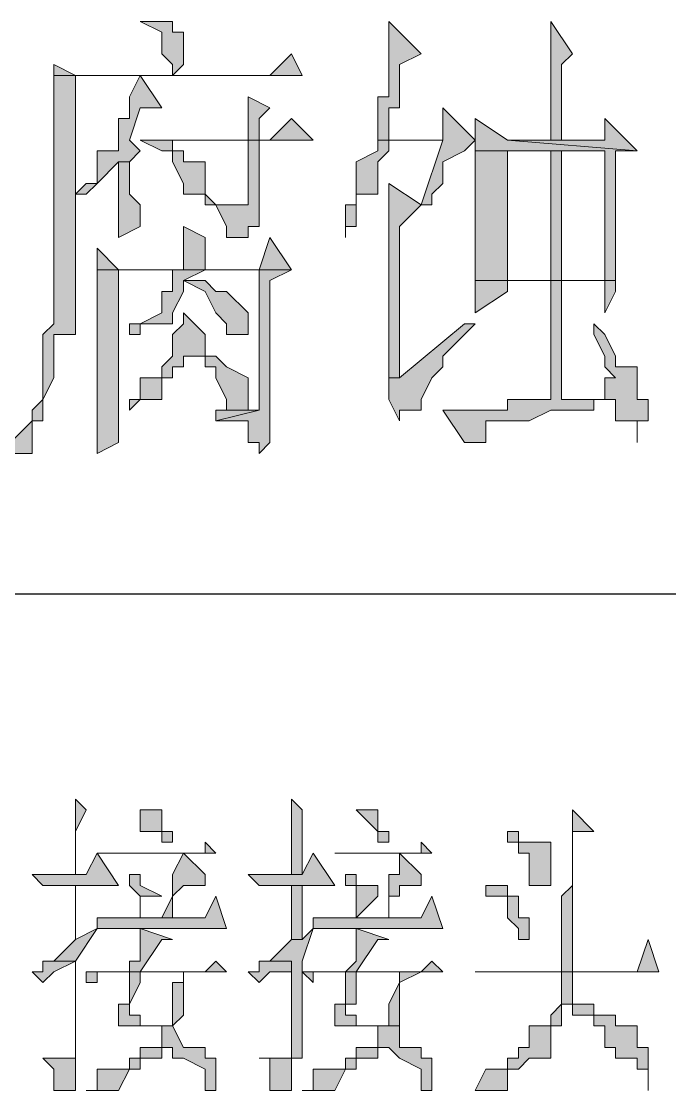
# Model space of a CAD drawing. Header units: millimetres. Extents: x 20 to 821, y 1 to 1134.
# Drawn here: x 697.5 to 708.3, y 1076.36 to 1094.18 of the extents above; entities that cross this region are included whole.
import ezdxf

# ---------------------------------------------------------------- set-up
doc = ezdxf.new("R2010")
doc.units = ezdxf.units.MM
doc.layers.add('1', color=7, linetype='Continuous')

msp = doc.modelspace()

# ---------------------------------------------------------------- hatches: boundary and pattern name
h = msp.add_hatch(color=0)
h.dxf.hatch_style = 2
h.paths.add_polyline_path([(699.84, 1094.181732), (699.48, 1094.181732), (699.84, 1094.001732), (699.84, 1093.641732), (700.02, 1093.461732), (700.02, 1093.281732), (698.4, 1093.281732), (700.02, 1093.281732), (700.2, 1093.461732), (700.2, 1094.001732), (700.02, 1094.001732), (700.02, 1094.181732)])
h = msp.add_hatch(color=0)
h.dxf.hatch_style = 2
h.paths.add_polyline_path([(703.62, 1094.181732), (703.62, 1092.921732), (703.44, 1092.921732), (703.44, 1092.201732), (703.62, 1092.201732), (703.62, 1092.741732), (703.8, 1092.741732), (703.8, 1093.461732), (704.16, 1093.641732)])
h = msp.add_hatch(color=0)
h.dxf.hatch_style = 2
h.paths.add_polyline_path([(706.32, 1094.181732), (706.32, 1092.201732), (706.5, 1092.201732), (706.5, 1093.461732), (706.68, 1093.641732)])
h = msp.add_hatch(color=0)
h.dxf.hatch_style = 2
h.paths.add_polyline_path([(702, 1093.641732), (701.64, 1093.281732), (698.04, 1093.281732), (698.04, 1092.921732), (698.04, 1089.681732), (698.04, 1089.321732), (698.04, 1089.141732), (697.86, 1088.961732), (697.86, 1087.881732), (697.68, 1087.701732), (697.68, 1087.521732), (697.32, 1087.161732), (697.32, 1086.981732), (697.68, 1086.981732), (697.68, 1087.521732), (697.86, 1087.521732), (697.86, 1087.881732), (698.04, 1088.241732), (698.04, 1088.961732), (698.4, 1088.961732), (698.4, 1093.281732), (702.18, 1093.281732)])
h = msp.add_hatch(color=0)
h.dxf.hatch_style = 2
h.paths.add_polyline_path([(698.04, 1093.461732), (698.04, 1093.281732), (700.02, 1093.281732), (698.4, 1093.281732)])
h = msp.add_hatch(color=0)
h.dxf.hatch_style = 2
h.paths.add_polyline_path([(699.48, 1093.281732), (699.3, 1092.921732), (699.3, 1092.561732), (699.12, 1092.561732), (699.12, 1092.021732), (698.76, 1092.021732), (698.76, 1091.481732), (698.58, 1091.481732), (698.4, 1091.301732), (698.58, 1091.301732), (698.76, 1091.481732), (699.12, 1091.841732), (699.3, 1091.841732), (699.48, 1092.021732), (699.3, 1092.201732), (699.48, 1092.741732), (699.84, 1092.741732)])
h = msp.add_hatch(color=0)
h.dxf.hatch_style = 2
h.paths.add_polyline_path([(701.28, 1092.921732), (701.28, 1092.201732), (701.46, 1092.201732), (701.46, 1092.561732), (701.64, 1092.741732)])
h = msp.add_hatch(color=0)
h.dxf.hatch_style = 2
h.paths.add_polyline_path([(704.52, 1092.741732), (704.52, 1092.201732), (703.62, 1092.201732), (703.44, 1092.201732), (704.52, 1092.201732), (704.16, 1091.121732), (704.34, 1091.121732), (704.34, 1091.301732), (704.52, 1091.481732), (704.52, 1091.841732), (704.88, 1092.021732), (705.06, 1092.201732)])
h = msp.add_hatch(color=0)
h.dxf.hatch_style = 2
h.paths.add_polyline_path([(702, 1092.561732), (701.64, 1092.201732), (699.48, 1092.201732), (699.84, 1092.021732), (700.02, 1092.021732), (700.02, 1092.201732), (702.36, 1092.201732)])
h = msp.add_hatch(color=0)
h.dxf.hatch_style = 2
h.paths.add_polyline_path([(705.06, 1092.561732), (705.06, 1092.021732), (707.22, 1092.021732), (707.22, 1089.861732), (706.5, 1089.861732), (705.6, 1089.861732), (707.4, 1089.861732), (707.4, 1092.021732), (707.76, 1092.021732), (705.6, 1092.201732)])
h = msp.add_hatch(color=0)
h.dxf.hatch_style = 2
h.paths.add_polyline_path([(707.22, 1092.561732), (707.22, 1092.201732), (706.5, 1092.201732), (705.6, 1092.201732), (707.76, 1092.021732)])
h = msp.add_hatch(color=0)
h.dxf.hatch_style = 2
h.paths.add_polyline_path([(701.46, 1092.201732), (701.28, 1092.201732), (701.28, 1091.301732), (701.28, 1091.121732), (700.92, 1091.121732), (700.56, 1091.121732), (700.74, 1091.121732), (700.92, 1090.761732), (700.92, 1090.581732), (701.28, 1090.581732), (701.28, 1090.761732), (701.46, 1090.761732)])
h = msp.add_hatch(color=0)
h.dxf.hatch_style = 2
h.paths.add_polyline_path([(703.44, 1092.201732), (703.44, 1092.021732), (703.08, 1091.841732), (703.08, 1091.121732), (702.9, 1091.121732), (702.9, 1090.581732), (702.9, 1090.761732), (703.08, 1090.761732), (703.08, 1091.121732), (703.08, 1091.301732), (703.44, 1091.301732), (703.44, 1091.841732), (703.62, 1092.021732), (703.62, 1092.201732), (704.52, 1092.201732)])
h = msp.add_hatch(color=0)
h.dxf.hatch_style = 2
h.paths.add_polyline_path([(700.02, 1092.021732), (700.02, 1091.841732), (700.2, 1091.481732), (700.2, 1091.301732), (700.56, 1091.301732), (700.56, 1091.841732), (700.2, 1091.841732), (700.2, 1092.021732)])
h = msp.add_hatch(color=0)
h.dxf.hatch_style = 2
h.paths.add_polyline_path([(705.06, 1092.021732), (705.06, 1089.861732), (706.32, 1089.861732), (707.22, 1089.861732), (707.22, 1089.321732), (707.4, 1089.681732), (707.4, 1089.861732), (705.6, 1089.861732), (705.6, 1092.021732), (706.32, 1092.021732), (707.22, 1092.021732)])
h = msp.add_hatch(color=0)
h.dxf.hatch_style = 2
h.paths.add_polyline_path([(706.32, 1089.861732), (706.5, 1089.861732), (706.5, 1092.021732), (706.32, 1092.021732)])
h = msp.add_hatch(color=0)
h.dxf.hatch_style = 2
h.paths.add_polyline_path([(699.3, 1091.841732), (699.12, 1091.841732), (699.12, 1091.481732), (699.12, 1090.581732), (699.48, 1090.761732), (699.48, 1091.121732), (699.3, 1091.301732)])
h = msp.add_hatch(color=0)
h.dxf.hatch_style = 2
h.paths.add_polyline_path([(703.62, 1091.481732), (703.62, 1088.241732), (703.8, 1088.241732), (703.8, 1090.761732), (704.16, 1091.121732)])
h = msp.add_hatch(color=0)
h.dxf.hatch_style = 2
h.paths.add_polyline_path([(700.56, 1091.301732), (700.56, 1091.121732), (700.92, 1091.121732), (700.74, 1091.121732)])
h = msp.add_hatch(color=0)
h.dxf.hatch_style = 2
h.paths.add_polyline_path([(700.2, 1090.761732), (700.2, 1090.041732), (700.56, 1090.041732), (700.56, 1090.581732)])
h = msp.add_hatch(color=0)
h.dxf.hatch_style = 2
h.paths.add_polyline_path([(701.64, 1090.581732), (701.46, 1090.041732), (698.76, 1090.041732), (698.76, 1089.861732), (698.76, 1086.981732), (699.12, 1087.161732), (699.12, 1090.041732), (700.02, 1090.041732), (702, 1090.041732)])
h = msp.add_hatch(color=0)
h.dxf.hatch_style = 2
h.paths.add_polyline_path([(698.76, 1090.401732), (698.76, 1090.041732), (699.12, 1090.041732)])
h = msp.add_hatch(color=0)
h.dxf.hatch_style = 2
h.paths.add_polyline_path([(700.02, 1090.041732), (700.02, 1089.681732), (699.84, 1089.681732), (699.84, 1089.321732), (699.48, 1089.141732), (699.3, 1089.141732), (699.3, 1088.961732), (699.48, 1088.961732), (699.48, 1089.141732), (700.02, 1089.141732), (700.02, 1089.321732), (700.2, 1089.681732), (700.2, 1089.861732), (700.56, 1089.861732), (700.2, 1089.861732), (700.56, 1090.041732), (701.46, 1090.041732)])
h = msp.add_hatch(color=0)
h.dxf.hatch_style = 2
h.paths.add_polyline_path([(702, 1090.041732), (700.02, 1090.041732), (701.46, 1090.041732), (701.46, 1087.701732), (700.74, 1087.521732), (701.28, 1087.521732), (701.28, 1087.161732), (701.46, 1087.161732), (701.46, 1086.981732), (701.64, 1087.161732), (701.64, 1089.861732)])
h = msp.add_hatch(color=0)
h.dxf.hatch_style = 2
h.paths.add_polyline_path([(700.56, 1089.861732), (700.2, 1089.861732), (700.56, 1089.681732), (700.74, 1089.321732), (700.92, 1089.141732), (700.92, 1088.961732), (701.28, 1088.961732), (701.28, 1089.321732), (700.92, 1089.681732), (700.74, 1089.681732)])
h = msp.add_hatch(color=0)
h.dxf.hatch_style = 2
h.paths.add_polyline_path([(706.32, 1089.861732), (706.32, 1087.881732), (705.96, 1087.881732), (705.6, 1087.881732), (705.6, 1087.701732), (704.52, 1087.701732), (704.88, 1087.161732), (705.24, 1087.161732), (705.24, 1087.521732), (705.96, 1087.521732), (706.32, 1087.701732), (707.04, 1087.701732), (707.04, 1087.881732), (707.4, 1087.881732), (706.5, 1087.881732), (706.5, 1089.861732), (707.22, 1089.861732)])
h = msp.add_hatch(color=0)
h.dxf.hatch_style = 2
h.paths.add_polyline_path([(705.06, 1089.861732), (705.06, 1089.321732), (705.6, 1089.681732), (705.6, 1089.861732), (706.32, 1089.861732)])
h = msp.add_hatch(color=0)
h.dxf.hatch_style = 2
h.paths.add_polyline_path([(700.2, 1089.321732), (700.2, 1089.141732), (700.02, 1088.961732), (700.02, 1088.601732), (699.84, 1088.421732), (699.84, 1088.241732), (699.48, 1088.241732), (699.48, 1087.881732), (699.3, 1087.881732), (699.3, 1087.701732), (699.48, 1087.881732), (699.84, 1087.881732), (699.84, 1088.241732), (700.02, 1088.241732), (700.02, 1088.421732), (700.2, 1088.421732), (700.2, 1088.601732), (700.56, 1088.601732), (700.56, 1088.961732)])
h = msp.add_hatch(color=0)
h.dxf.hatch_style = 2
h.paths.add_polyline_path([(704.88, 1089.141732), (703.8, 1088.241732), (703.62, 1088.241732), (703.62, 1087.881732), (703.8, 1087.521732), (703.8, 1087.701732), (704.16, 1087.701732), (704.16, 1087.881732), (704.34, 1088.241732), (704.52, 1088.421732), (704.52, 1088.601732), (704.88, 1088.961732), (705.06, 1089.141732)])
h = msp.add_hatch(color=0)
h.dxf.hatch_style = 2
h.paths.add_polyline_path([(707.04, 1089.141732), (707.04, 1088.961732), (707.22, 1088.601732), (707.22, 1088.421732), (707.4, 1088.241732), (707.22, 1088.241732), (707.22, 1087.881732), (706.5, 1087.881732), (707.4, 1087.881732), (707.4, 1087.521732), (707.76, 1087.521732), (707.76, 1087.161732), (707.76, 1087.521732), (707.94, 1087.521732), (707.94, 1087.881732), (707.76, 1087.881732), (707.76, 1088.421732), (707.4, 1088.421732), (707.4, 1088.601732), (707.22, 1088.961732)])
h = msp.add_hatch(color=0)
h.dxf.hatch_style = 2
h.paths.add_polyline_path([(700.56, 1088.601732), (700.2, 1088.601732), (700.56, 1088.601732), (700.56, 1088.421732), (700.74, 1088.421732), (700.74, 1088.241732), (700.92, 1087.881732), (700.92, 1087.701732), (701.28, 1087.701732), (701.28, 1088.241732), (700.92, 1088.421732), (700.74, 1088.601732)])
h = msp.add_hatch(color=0)
h.dxf.hatch_style = 2
h.paths.add_polyline_path([(700.74, 1087.701732), (700.74, 1087.521732), (701.46, 1087.701732)])
h = msp.add_hatch(color=0)
h.dxf.hatch_style = 2
h.paths.add_polyline_path([(698.4, 1081.221732), (698.4, 1079.961732), (698.4, 1080.681732), (698.58, 1081.041732)])
h = msp.add_hatch(color=0)
h.dxf.hatch_style = 2
h.paths.add_polyline_path([(702, 1081.221732), (702, 1079.961732), (702.18, 1079.961732), (702.18, 1081.041732)])
h = msp.add_hatch(color=0)
h.dxf.hatch_style = 2
h.paths.add_polyline_path([(699.48, 1081.041732), (699.48, 1080.681732), (699.84, 1080.681732), (699.84, 1080.501732), (700.02, 1080.501732), (700.02, 1080.681732), (699.84, 1080.681732), (699.84, 1081.041732)])
h = msp.add_hatch(color=0)
h.dxf.hatch_style = 2
h.paths.add_polyline_path([(703.08, 1081.041732), (703.44, 1080.681732), (703.44, 1080.501732), (703.62, 1080.501732), (703.62, 1080.681732), (703.44, 1080.681732), (703.44, 1081.041732)])
h = msp.add_hatch(color=0)
h.dxf.hatch_style = 2
h.paths.add_polyline_path([(706.68, 1081.041732), (706.68, 1079.781732), (706.5, 1079.601732), (706.5, 1078.341732), (706.68, 1078.341732), (706.68, 1080.681732), (707.04, 1080.681732)])
h = msp.add_hatch(color=0)
h.dxf.hatch_style = 2
h.paths.add_polyline_path([(705.6, 1080.681732), (705.6, 1080.501732), (705.78, 1080.501732), (705.78, 1080.321732), (705.96, 1080.321732), (705.96, 1079.781732), (706.32, 1079.781732), (706.32, 1080.501732), (705.96, 1080.501732), (705.78, 1080.501732), (705.78, 1080.681732)])
h = msp.add_hatch(color=0)
h.dxf.hatch_style = 2
h.paths.add_polyline_path([(700.56, 1080.501732), (700.56, 1080.321732), (698.76, 1080.321732), (700.74, 1080.321732)])
h = msp.add_hatch(color=0)
h.dxf.hatch_style = 2
h.paths.add_polyline_path([(704.16, 1080.501732), (704.16, 1080.321732), (702.72, 1080.321732), (704.34, 1080.321732)])
h = msp.add_hatch(color=0)
h.dxf.hatch_style = 2
h.paths.add_polyline_path([(698.76, 1080.321732), (698.58, 1079.961732), (697.68, 1079.961732), (697.86, 1079.781732), (699.12, 1079.781732)])
h = msp.add_hatch(color=0)
h.dxf.hatch_style = 2
h.paths.add_polyline_path([(700.2, 1080.321732), (700.02, 1079.961732), (700.02, 1079.601732), (699.84, 1079.241732), (700.02, 1079.241732), (700.02, 1079.601732), (700.2, 1079.781732), (700.56, 1079.781732), (700.56, 1079.961732)])
h = msp.add_hatch(color=0)
h.dxf.hatch_style = 2
h.paths.add_polyline_path([(702.36, 1080.321732), (702.18, 1079.961732), (701.28, 1079.961732), (701.46, 1079.781732), (702.72, 1079.781732)])
h = msp.add_hatch(color=0)
h.dxf.hatch_style = 2
h.paths.add_polyline_path([(703.8, 1080.321732), (703.8, 1079.961732), (703.62, 1079.961732), (703.62, 1079.241732), (703.44, 1079.241732), (703.62, 1079.241732), (703.62, 1079.601732), (703.8, 1079.601732), (703.8, 1079.781732), (704.16, 1079.781732), (704.16, 1079.961732)])
h = msp.add_hatch(color=0)
h.dxf.hatch_style = 2
h.paths.add_polyline_path([(699.3, 1079.961732), (699.3, 1079.781732), (699.48, 1079.601732), (699.48, 1079.241732), (699.48, 1079.601732), (699.84, 1079.601732), (699.48, 1079.781732), (699.48, 1079.961732)])
h = msp.add_hatch(color=0)
h.dxf.hatch_style = 2
h.paths.add_polyline_path([(702.9, 1079.961732), (702.9, 1079.781732), (703.08, 1079.781732), (703.08, 1079.241732), (703.44, 1079.601732), (703.44, 1079.781732), (703.08, 1079.781732), (703.08, 1079.961732)])
h = msp.add_hatch(color=0)
h.dxf.hatch_style = 2
h.paths.add_polyline_path([(698.4, 1079.781732), (698.4, 1078.881732)])
h = msp.add_hatch(color=0)
h.dxf.hatch_style = 2
h.paths.add_polyline_path([(702, 1078.881732), (702.18, 1078.881732), (702.18, 1079.781732), (702, 1079.781732)])
h = msp.add_hatch(color=0)
h.dxf.hatch_style = 2
h.paths.add_polyline_path([(705.24, 1079.781732), (705.24, 1079.601732), (705.6, 1079.601732), (705.6, 1079.241732), (705.78, 1079.061732), (705.78, 1078.881732), (705.96, 1078.881732), (705.96, 1079.241732), (705.78, 1079.241732), (705.78, 1079.601732), (705.6, 1079.601732), (705.6, 1079.781732)])
h = msp.add_hatch(color=0)
h.dxf.hatch_style = 2
h.paths.add_polyline_path([(700.74, 1079.601732), (700.56, 1079.241732), (698.76, 1079.241732), (698.76, 1079.061732), (700.92, 1079.061732)])
h = msp.add_hatch(color=0)
h.dxf.hatch_style = 2
h.paths.add_polyline_path([(704.34, 1079.601732), (704.16, 1079.241732), (702.36, 1079.241732), (702.36, 1079.061732), (704.52, 1079.061732)])
h = msp.add_hatch(color=0)
h.dxf.hatch_style = 2
h.paths.add_polyline_path([(698.76, 1079.061732), (698.4, 1078.881732), (698.04, 1078.521732), (697.86, 1078.521732), (698.4, 1078.521732), (698.4, 1076.901732), (698.04, 1076.901732), (698.4, 1076.901732), (698.4, 1078.521732)])
h = msp.add_hatch(color=0)
h.dxf.hatch_style = 2
h.paths.add_polyline_path([(699.48, 1079.061732), (699.48, 1078.521732), (699.3, 1078.521732), (699.3, 1078.341732), (699.48, 1078.341732), (699.84, 1078.881732), (700.02, 1078.881732)])
h = msp.add_hatch(color=0)
h.dxf.hatch_style = 2
h.paths.add_polyline_path([(702.36, 1079.061732), (702.18, 1078.881732), (702, 1078.881732), (701.64, 1078.521732), (701.46, 1078.521732), (702, 1078.521732), (702, 1076.901732), (701.64, 1076.901732), (702.18, 1076.901732), (702.18, 1078.521732)])
h = msp.add_hatch(color=0)
h.dxf.hatch_style = 2
h.paths.add_polyline_path([(703.08, 1079.061732), (703.08, 1078.521732), (702.9, 1078.341732), (703.08, 1078.341732), (703.44, 1078.881732), (703.62, 1078.881732)])
h = msp.add_hatch(color=0)
h.dxf.hatch_style = 2
h.paths.add_polyline_path([(707.94, 1078.881732), (707.76, 1078.341732), (705.06, 1078.341732), (705.24, 1078.341732), (708.12, 1078.341732)])
h = msp.add_hatch(color=0)
h.dxf.hatch_style = 2
h.paths.add_polyline_path([(697.86, 1078.521732), (697.86, 1078.341732), (697.68, 1078.341732), (697.86, 1078.161732), (698.04, 1078.341732), (698.4, 1078.521732)])
h = msp.add_hatch(color=0)
h.dxf.hatch_style = 2
h.paths.add_polyline_path([(700.74, 1078.521732), (700.56, 1078.341732), (698.58, 1078.341732), (698.58, 1078.161732), (698.76, 1078.161732), (698.76, 1078.341732), (700.92, 1078.341732)])
h = msp.add_hatch(color=0)
h.dxf.hatch_style = 2
h.paths.add_polyline_path([(701.46, 1078.521732), (701.46, 1078.341732), (701.28, 1078.341732), (701.46, 1078.161732), (701.64, 1078.341732), (702, 1078.341732), (702, 1078.521732)])
h = msp.add_hatch(color=0)
h.dxf.hatch_style = 2
h.paths.add_polyline_path([(704.34, 1078.521732), (704.16, 1078.341732), (702.18, 1078.341732), (702.36, 1078.161732), (702.36, 1078.341732), (702.72, 1078.341732), (704.52, 1078.341732)])
h = msp.add_hatch(color=0)
h.dxf.hatch_style = 2
h.paths.add_polyline_path([(699.3, 1078.341732), (699.3, 1077.801732), (699.12, 1077.801732), (699.12, 1077.441732), (699.3, 1077.441732), (699.84, 1077.441732), (699.84, 1077.081732), (700.02, 1077.081732), (700.02, 1076.901732), (700.2, 1076.901732), (700.56, 1076.721732), (700.56, 1076.361732), (700.74, 1076.361732), (700.74, 1076.901732), (700.56, 1076.901732), (700.56, 1077.081732), (700.2, 1077.081732), (700.02, 1077.441732), (699.48, 1077.441732), (699.48, 1077.621732), (699.3, 1077.621732), (699.3, 1077.801732), (699.48, 1078.161732), (699.48, 1078.341732), (700.2, 1078.341732)])
h = msp.add_hatch(color=0)
h.dxf.hatch_style = 2
h.paths.add_polyline_path([(700.2, 1078.341732), (699.3, 1078.341732), (700.2, 1078.341732), (700.2, 1078.161732), (700.02, 1078.161732), (700.02, 1077.441732), (699.84, 1077.441732), (700.02, 1077.441732), (700.2, 1077.621732)])
h = msp.add_hatch(color=0)
h.dxf.hatch_style = 2
h.paths.add_polyline_path([(702.9, 1078.341732), (702.9, 1077.801732), (702.72, 1077.801732), (702.72, 1077.441732), (702.9, 1077.441732), (703.44, 1077.441732), (703.44, 1077.081732), (703.62, 1077.081732), (703.8, 1076.901732), (704.16, 1076.721732), (704.16, 1076.361732), (704.34, 1076.361732), (704.34, 1076.901732), (704.16, 1076.901732), (704.16, 1077.081732), (703.8, 1077.081732), (703.8, 1077.441732), (703.62, 1077.441732), (703.08, 1077.441732), (703.08, 1077.621732), (702.9, 1077.621732), (702.9, 1077.801732), (703.08, 1077.801732), (703.08, 1078.161732), (703.08, 1078.341732), (703.8, 1078.341732)])
h = msp.add_hatch(color=0)
h.dxf.hatch_style = 2
h.paths.add_polyline_path([(704.16, 1078.341732), (702.9, 1078.341732), (703.8, 1078.341732), (703.8, 1078.161732), (703.62, 1077.801732), (703.62, 1077.441732), (703.44, 1077.441732), (703.8, 1077.441732), (703.8, 1077.621732), (703.8, 1078.161732)])
h = msp.add_hatch(color=0)
h.dxf.hatch_style = 2
h.paths.add_polyline_path([(706.68, 1078.341732), (706.5, 1078.341732), (706.5, 1078.161732), (706.5, 1077.801732), (706.32, 1077.621732), (706.32, 1077.441732), (705.96, 1077.441732), (705.96, 1077.081732), (705.78, 1077.081732), (705.78, 1076.901732), (705.6, 1076.901732), (705.6, 1076.721732), (705.24, 1076.721732), (705.06, 1076.361732), (705.6, 1076.361732), (705.6, 1076.721732), (705.78, 1076.721732), (705.96, 1076.901732), (706.32, 1076.901732), (706.32, 1077.081732), (706.32, 1077.441732), (706.5, 1077.441732), (706.5, 1077.801732), (706.68, 1077.801732)])
h = msp.add_hatch(color=0)
h.dxf.hatch_style = 2
h.paths.add_polyline_path([(706.68, 1077.801732), (706.68, 1077.621732), (707.04, 1077.621732), (707.04, 1077.441732), (707.22, 1077.441732), (707.22, 1077.081732), (707.4, 1077.081732), (707.4, 1076.901732), (707.76, 1076.901732), (707.76, 1076.721732), (707.94, 1076.721732), (707.94, 1076.361732), (707.94, 1076.721732), (707.94, 1077.081732), (707.76, 1077.081732), (707.76, 1077.441732), (707.4, 1077.441732), (707.4, 1077.621732), (707.22, 1077.621732), (707.04, 1077.621732), (707.04, 1077.801732)])
h = msp.add_hatch(color=0)
h.dxf.hatch_style = 2
h.paths.add_polyline_path([(699.84, 1077.081732), (699.48, 1077.081732), (699.48, 1076.901732), (699.3, 1076.901732), (699.3, 1076.721732), (698.76, 1076.721732), (698.76, 1076.361732), (698.58, 1076.361732), (698.76, 1076.361732), (699.12, 1076.361732), (699.3, 1076.721732), (699.48, 1076.721732), (699.48, 1076.901732), (699.84, 1076.901732), (699.84, 1077.081732), (700.02, 1077.081732)])
h = msp.add_hatch(color=0)
h.dxf.hatch_style = 2
h.paths.add_polyline_path([(703.44, 1077.081732), (703.08, 1077.081732), (703.08, 1076.901732), (702.9, 1076.901732), (702.9, 1076.721732), (702.36, 1076.721732), (702.36, 1076.361732), (702.18, 1076.361732), (702.36, 1076.361732), (702.72, 1076.361732), (702.9, 1076.721732), (703.08, 1076.721732), (703.08, 1076.901732), (703.44, 1076.901732), (703.44, 1077.081732), (703.62, 1077.081732)])
h = msp.add_hatch(color=0)
h.dxf.hatch_style = 2
h.paths.add_polyline_path([(697.86, 1076.901732), (698.04, 1076.721732), (698.04, 1076.361732), (698.4, 1076.361732), (698.4, 1076.901732), (698.04, 1076.901732)])
h = msp.add_hatch(color=0)
h.dxf.hatch_style = 2
h.paths.add_polyline_path([(701.46, 1076.901732), (701.64, 1076.901732), (701.64, 1076.721732), (701.64, 1076.361732), (702, 1076.361732), (702, 1076.901732), (701.64, 1076.901732)])

# ---------------------------------------------------------------- linework, layer by layer
at = {"layer": '1', "color": 0, "lineweight": 5}
for points in [[(699.84, 1094.181732), (699.48, 1094.181732), (699.84, 1094.001732), (699.84, 1093.641732), (700.02, 1093.461732), (700.02, 1093.281732), (698.4, 1093.281732), (700.02, 1093.281732), (700.2, 1093.461732), (700.2, 1094.001732), (700.02, 1094.001732), (700.02, 1094.181732), (699.84, 1094.181732)], [(703.62, 1094.181732), (703.62, 1092.921732), (703.44, 1092.921732), (703.44, 1092.201732), (703.62, 1092.201732), (703.62, 1092.741732), (703.8, 1092.741732), (703.8, 1093.461732), (704.16, 1093.641732), (703.62, 1094.181732)], [(706.32, 1094.181732), (706.32, 1092.201732), (706.5, 1092.201732), (706.5, 1093.461732), (706.68, 1093.641732), (706.32, 1094.181732)], [(702, 1093.641732), (701.64, 1093.281732), (698.04, 1093.281732), (698.04, 1092.921732), (698.04, 1089.681732), (698.04, 1089.321732), (698.04, 1089.141732), (697.86, 1088.961732), (697.86, 1087.881732), (697.68, 1087.701732), (697.68, 1087.521732), (697.32, 1087.161732), (697.32, 1086.981732), (697.68, 1086.981732), (697.68, 1087.521732), (697.86, 1087.521732), (697.86, 1087.881732), (698.04, 1088.241732), (698.04, 1088.961732), (698.4, 1088.961732), (698.4, 1093.281732), (702.18, 1093.281732), (702, 1093.641732)], [(698.04, 1093.461732), (698.04, 1093.281732), (700.02, 1093.281732), (698.4, 1093.281732), (698.04, 1093.461732)], [(699.48, 1093.281732), (699.3, 1092.921732), (699.3, 1092.561732), (699.12, 1092.561732), (699.12, 1092.021732), (698.76, 1092.021732), (698.76, 1091.481732), (698.58, 1091.481732), (698.4, 1091.301732), (698.58, 1091.301732), (698.76, 1091.481732), (699.12, 1091.841732), (699.3, 1091.841732), (699.48, 1092.021732), (699.3, 1092.201732), (699.48, 1092.741732), (699.84, 1092.741732), (699.48, 1093.281732)], [(701.28, 1092.921732), (701.28, 1092.201732), (701.46, 1092.201732), (701.46, 1092.561732), (701.64, 1092.741732), (701.28, 1092.921732)], [(704.52, 1092.741732), (704.52, 1092.201732), (703.62, 1092.201732), (703.44, 1092.201732), (704.52, 1092.201732), (704.16, 1091.121732), (704.34, 1091.121732), (704.34, 1091.301732), (704.52, 1091.481732), (704.52, 1091.841732), (704.88, 1092.021732), (705.06, 1092.201732), (704.52, 1092.741732)], [(702, 1092.561732), (701.64, 1092.201732), (699.48, 1092.201732), (699.84, 1092.021732), (700.02, 1092.021732), (700.02, 1092.201732), (702.36, 1092.201732), (702, 1092.561732)], [(705.06, 1092.561732), (705.06, 1092.021732), (707.22, 1092.021732), (707.22, 1089.861732), (706.5, 1089.861732), (705.6, 1089.861732), (707.4, 1089.861732), (707.4, 1092.021732), (707.76, 1092.021732), (705.6, 1092.201732), (705.06, 1092.561732)], [(707.22, 1092.561732), (707.22, 1092.201732), (706.5, 1092.201732), (705.6, 1092.201732), (707.76, 1092.021732), (707.22, 1092.561732)], [(701.46, 1092.201732), (701.28, 1092.201732), (701.28, 1091.301732), (701.28, 1091.121732), (700.92, 1091.121732), (700.56, 1091.121732), (700.74, 1091.121732), (700.92, 1090.761732), (700.92, 1090.581732), (701.28, 1090.581732), (701.28, 1090.761732), (701.46, 1090.761732), (701.46, 1092.201732)], [(703.44, 1092.201732), (703.44, 1092.021732), (703.08, 1091.841732), (703.08, 1091.121732), (702.9, 1091.121732), (702.9, 1090.581732), (702.9, 1090.761732), (703.08, 1090.761732), (703.08, 1091.121732), (703.08, 1091.301732), (703.44, 1091.301732), (703.44, 1091.841732), (703.62, 1092.021732), (703.62, 1092.201732), (704.52, 1092.201732), (703.44, 1092.201732)], [(700.02, 1092.021732), (700.02, 1091.841732), (700.2, 1091.481732), (700.2, 1091.301732), (700.56, 1091.301732), (700.56, 1091.841732), (700.2, 1091.841732), (700.2, 1092.021732), (700.02, 1092.021732)], [(705.06, 1092.021732), (705.06, 1089.861732), (706.32, 1089.861732), (707.22, 1089.861732), (707.22, 1089.321732), (707.4, 1089.681732), (707.4, 1089.861732), (705.6, 1089.861732), (705.6, 1092.021732), (706.32, 1092.021732), (707.22, 1092.021732), (705.06, 1092.021732)], [(706.32, 1089.861732), (706.5, 1089.861732), (706.5, 1092.021732), (706.32, 1092.021732), (706.32, 1089.861732)], [(699.3, 1091.841732), (699.12, 1091.841732), (699.12, 1091.481732), (699.12, 1090.581732), (699.48, 1090.761732), (699.48, 1091.121732), (699.3, 1091.301732), (699.3, 1091.841732)], [(703.62, 1091.481732), (703.62, 1088.241732), (703.8, 1088.241732), (703.8, 1090.761732), (704.16, 1091.121732), (703.62, 1091.481732)], [(700.56, 1091.301732), (700.56, 1091.121732), (700.92, 1091.121732), (700.74, 1091.121732), (700.56, 1091.301732)], [(700.2, 1090.761732), (700.2, 1090.041732), (700.56, 1090.041732), (700.56, 1090.581732), (700.2, 1090.761732)], [(701.64, 1090.581732), (701.46, 1090.041732), (698.76, 1090.041732), (698.76, 1089.861732), (698.76, 1086.981732), (699.12, 1087.161732), (699.12, 1090.041732), (700.02, 1090.041732), (702, 1090.041732), (701.64, 1090.581732)], [(698.76, 1090.401732), (698.76, 1090.041732), (699.12, 1090.041732), (698.76, 1090.401732)], [(700.02, 1090.041732), (700.02, 1089.681732), (699.84, 1089.681732), (699.84, 1089.321732), (699.48, 1089.141732), (699.3, 1089.141732), (699.3, 1088.961732), (699.48, 1088.961732), (699.48, 1089.141732), (700.02, 1089.141732), (700.02, 1089.321732), (700.2, 1089.681732), (700.2, 1089.861732), (700.56, 1089.861732), (700.2, 1089.861732), (700.56, 1090.041732), (701.46, 1090.041732), (700.02, 1090.041732)], [(702, 1090.041732), (700.02, 1090.041732), (701.46, 1090.041732), (701.46, 1087.701732), (700.74, 1087.521732), (701.28, 1087.521732), (701.28, 1087.161732), (701.46, 1087.161732), (701.46, 1086.981732), (701.64, 1087.161732), (701.64, 1089.861732), (702, 1090.041732)], [(700.56, 1089.861732), (700.2, 1089.861732), (700.56, 1089.681732), (700.74, 1089.321732), (700.92, 1089.141732), (700.92, 1088.961732), (701.28, 1088.961732), (701.28, 1089.321732), (700.92, 1089.681732), (700.74, 1089.681732), (700.56, 1089.861732)], [(706.32, 1089.861732), (706.32, 1087.881732), (705.96, 1087.881732), (705.6, 1087.881732), (705.6, 1087.701732), (704.52, 1087.701732), (704.88, 1087.161732), (705.24, 1087.161732), (705.24, 1087.521732), (705.96, 1087.521732), (705.96, 1087.521732), (706.32, 1087.701732), (707.04, 1087.701732), (707.04, 1087.881732), (707.4, 1087.881732), (706.5, 1087.881732), (706.5, 1089.861732), (707.22, 1089.861732), (706.32, 1089.861732)], [(705.06, 1089.861732), (705.06, 1089.321732), (705.6, 1089.681732), (705.6, 1089.861732), (706.32, 1089.861732), (705.06, 1089.861732)], [(700.2, 1089.321732), (700.2, 1089.141732), (700.02, 1088.961732), (700.02, 1088.601732), (699.84, 1088.421732), (699.84, 1088.241732), (699.48, 1088.241732), (699.48, 1087.881732), (699.3, 1087.881732), (699.3, 1087.701732), (699.48, 1087.881732), (699.84, 1087.881732), (699.84, 1088.241732), (700.02, 1088.241732), (700.02, 1088.421732), (700.2, 1088.421732), (700.2, 1088.601732), (700.56, 1088.601732), (700.56, 1088.961732), (700.2, 1089.321732)], [(704.88, 1089.141732), (703.8, 1088.241732), (703.62, 1088.241732), (703.62, 1087.881732), (703.8, 1087.521732), (703.8, 1087.701732), (704.16, 1087.701732), (704.16, 1087.881732), (704.34, 1088.241732), (704.52, 1088.421732), (704.52, 1088.601732), (704.88, 1088.961732), (705.06, 1089.141732), (704.88, 1089.141732)], [(707.04, 1089.141732), (707.04, 1088.961732), (707.22, 1088.601732), (707.22, 1088.421732), (707.4, 1088.241732), (707.22, 1088.241732), (707.22, 1087.881732), (706.5, 1087.881732), (707.4, 1087.881732), (707.4, 1087.521732), (707.76, 1087.521732), (707.76, 1087.161732), (707.76, 1087.521732), (707.94, 1087.521732), (707.94, 1087.881732), (707.76, 1087.881732), (707.76, 1088.421732), (707.4, 1088.421732), (707.4, 1088.601732), (707.22, 1088.961732), (707.04, 1089.141732)], [(700.56, 1088.601732), (700.2, 1088.601732), (700.56, 1088.601732), (700.56, 1088.421732), (700.74, 1088.421732), (700.74, 1088.241732), (700.92, 1087.881732), (700.92, 1087.701732), (701.28, 1087.701732), (701.28, 1088.241732), (700.92, 1088.421732), (700.74, 1088.601732), (700.56, 1088.601732)], [(700.74, 1087.701732), (700.74, 1087.521732), (701.46, 1087.701732), (700.74, 1087.701732)], [(698.4, 1081.221732), (698.4, 1079.961732), (698.4, 1080.681732), (698.58, 1081.041732), (698.4, 1081.221732)], [(702, 1081.221732), (702, 1079.961732), (702.18, 1079.961732), (702.18, 1081.041732), (702, 1081.221732)], [(699.48, 1081.041732), (699.48, 1080.681732), (699.84, 1080.681732), (699.84, 1080.501732), (700.02, 1080.501732), (700.02, 1080.681732), (699.84, 1080.681732), (699.84, 1081.041732), (699.48, 1081.041732)], [(703.08, 1081.041732), (703.44, 1080.681732), (703.44, 1080.501732), (703.62, 1080.501732), (703.62, 1080.681732), (703.44, 1080.681732), (703.44, 1081.041732), (703.08, 1081.041732)], [(706.68, 1081.041732), (706.68, 1079.781732), (706.5, 1079.601732), (706.5, 1078.341732), (706.68, 1078.341732), (706.68, 1080.681732), (707.04, 1080.681732), (706.68, 1081.041732)], [(705.6, 1080.681732), (705.6, 1080.501732), (705.78, 1080.501732), (705.78, 1080.321732), (705.96, 1080.321732), (705.96, 1079.781732), (706.32, 1079.781732), (706.32, 1080.501732), (705.96, 1080.501732), (705.96, 1080.501732), (705.78, 1080.501732), (705.78, 1080.681732), (705.6, 1080.681732)], [(700.56, 1080.501732), (700.56, 1080.321732), (698.76, 1080.321732), (700.74, 1080.321732), (700.56, 1080.501732)], [(704.16, 1080.501732), (704.16, 1080.321732), (702.72, 1080.321732), (704.34, 1080.321732), (704.16, 1080.501732)], [(698.76, 1080.321732), (698.58, 1079.961732), (697.68, 1079.961732), (697.86, 1079.781732), (699.12, 1079.781732), (698.76, 1080.321732)], [(700.2, 1080.321732), (700.02, 1079.961732), (700.02, 1079.601732), (699.84, 1079.241732), (700.02, 1079.241732), (700.02, 1079.601732), (700.2, 1079.781732), (700.56, 1079.781732), (700.56, 1079.961732), (700.2, 1080.321732)], [(702.36, 1080.321732), (702.18, 1079.961732), (701.28, 1079.961732), (701.46, 1079.781732), (702.72, 1079.781732), (702.36, 1080.321732)], [(703.8, 1080.321732), (703.8, 1079.961732), (703.62, 1079.961732), (703.62, 1079.241732), (703.44, 1079.241732), (703.62, 1079.241732), (703.62, 1079.601732), (703.8, 1079.601732), (703.8, 1079.781732), (704.16, 1079.781732), (704.16, 1079.961732), (703.8, 1080.321732)], [(699.3, 1079.961732), (699.3, 1079.781732), (699.48, 1079.601732), (699.48, 1079.241732), (699.48, 1079.601732), (699.84, 1079.601732), (699.48, 1079.781732), (699.48, 1079.961732), (699.3, 1079.961732)], [(702.9, 1079.961732), (702.9, 1079.781732), (703.08, 1079.781732), (703.08, 1079.241732), (703.44, 1079.601732), (703.44, 1079.781732), (703.08, 1079.781732), (703.08, 1079.961732), (702.9, 1079.961732)], [(698.4, 1079.781732), (698.4, 1078.881732), (698.4, 1079.781732)], [(702, 1078.881732), (702.18, 1078.881732), (702.18, 1079.781732), (702, 1079.781732), (702, 1078.881732)], [(705.24, 1079.781732), (705.24, 1079.601732), (705.6, 1079.601732), (705.6, 1079.241732), (705.78, 1079.061732), (705.78, 1078.881732), (705.96, 1078.881732), (705.96, 1079.241732), (705.78, 1079.241732), (705.78, 1079.601732), (705.6, 1079.601732), (705.6, 1079.781732), (705.24, 1079.781732)], [(700.74, 1079.601732), (700.56, 1079.241732), (698.76, 1079.241732), (698.76, 1079.061732), (700.92, 1079.061732), (700.74, 1079.601732)], [(704.34, 1079.601732), (704.16, 1079.241732), (702.36, 1079.241732), (702.36, 1079.061732), (704.52, 1079.061732), (704.34, 1079.601732)], [(698.76, 1079.061732), (698.4, 1078.881732), (698.04, 1078.521732), (697.86, 1078.521732), (698.4, 1078.521732), (698.4, 1076.901732), (698.04, 1076.901732), (698.4, 1076.901732), (698.4, 1078.521732), (698.76, 1079.061732)], [(699.48, 1079.061732), (699.48, 1078.521732), (699.3, 1078.521732), (699.3, 1078.341732), (699.48, 1078.341732), (699.84, 1078.881732), (700.02, 1078.881732), (699.48, 1079.061732)], [(702.36, 1079.061732), (702.18, 1078.881732), (702, 1078.881732), (701.64, 1078.521732), (701.46, 1078.521732), (702, 1078.521732), (702, 1076.901732), (701.64, 1076.901732), (702.18, 1076.901732), (702.18, 1078.521732), (702.36, 1079.061732)], [(703.08, 1079.061732), (703.08, 1078.521732), (702.9, 1078.341732), (703.08, 1078.341732), (703.44, 1078.881732), (703.62, 1078.881732), (703.08, 1079.061732)], [(707.94, 1078.881732), (707.76, 1078.341732), (705.06, 1078.341732), (705.24, 1078.341732), (708.12, 1078.341732), (707.94, 1078.881732)], [(697.86, 1078.521732), (697.86, 1078.341732), (697.68, 1078.341732), (697.86, 1078.161732), (698.04, 1078.341732), (698.4, 1078.521732), (697.86, 1078.521732)], [(700.74, 1078.521732), (700.56, 1078.341732), (698.58, 1078.341732), (698.58, 1078.161732), (698.76, 1078.161732), (698.76, 1078.341732), (700.92, 1078.341732), (700.74, 1078.521732)], [(701.46, 1078.521732), (701.46, 1078.341732), (701.28, 1078.341732), (701.46, 1078.161732), (701.64, 1078.341732), (702, 1078.341732), (702, 1078.521732), (701.46, 1078.521732)], [(704.34, 1078.521732), (704.16, 1078.341732), (702.18, 1078.341732), (702.36, 1078.161732), (702.36, 1078.341732), (702.72, 1078.341732), (704.52, 1078.341732), (704.34, 1078.521732)], [(699.3, 1078.341732), (699.3, 1077.801732), (699.12, 1077.801732), (699.12, 1077.441732), (699.3, 1077.441732), (699.84, 1077.441732), (699.84, 1077.081732), (700.02, 1077.081732), (700.02, 1076.901732), (700.2, 1076.901732), (700.2, 1076.901732), (700.56, 1076.721732), (700.56, 1076.361732), (700.74, 1076.361732), (700.74, 1076.901732), (700.56, 1076.901732), (700.56, 1077.081732), (700.2, 1077.081732), (700.02, 1077.441732), (699.48, 1077.441732), (699.48, 1077.621732), (699.3, 1077.621732), (699.3, 1077.801732), (699.48, 1078.161732), (699.48, 1078.341732), (700.2, 1078.341732), (699.3, 1078.341732)], [(700.2, 1078.341732), (699.3, 1078.341732), (700.2, 1078.341732), (700.2, 1078.161732), (700.02, 1078.161732), (700.02, 1077.441732), (699.84, 1077.441732), (700.02, 1077.441732), (700.2, 1077.621732), (700.2, 1078.341732)], [(702.9, 1078.341732), (702.9, 1077.801732), (702.72, 1077.801732), (702.72, 1077.441732), (702.9, 1077.441732), (703.44, 1077.441732), (703.44, 1077.081732), (703.62, 1077.081732), (703.8, 1076.901732), (703.8, 1076.901732), (704.16, 1076.721732), (704.16, 1076.361732), (704.34, 1076.361732), (704.34, 1076.901732), (704.16, 1076.901732), (704.16, 1077.081732), (703.8, 1077.081732), (703.8, 1077.441732), (703.62, 1077.441732), (703.08, 1077.441732), (703.08, 1077.621732), (702.9, 1077.621732), (702.9, 1077.801732), (703.08, 1077.801732), (703.08, 1078.161732), (703.08, 1078.341732), (703.8, 1078.341732), (702.9, 1078.341732)], [(704.16, 1078.341732), (702.9, 1078.341732), (703.8, 1078.341732), (703.8, 1078.161732), (703.62, 1077.801732), (703.62, 1077.441732), (703.44, 1077.441732), (703.8, 1077.441732), (703.8, 1077.621732), (703.8, 1078.161732), (704.16, 1078.341732)], [(706.68, 1078.341732), (706.5, 1078.341732), (706.5, 1078.161732), (706.5, 1077.801732), (706.32, 1077.621732), (706.32, 1077.441732), (705.96, 1077.441732), (705.96, 1077.081732), (705.78, 1077.081732), (705.78, 1076.901732), (705.6, 1076.901732), (705.6, 1076.721732), (705.24, 1076.721732), (705.24, 1076.721732), (705.06, 1076.361732), (705.6, 1076.361732), (705.6, 1076.721732), (705.78, 1076.721732), (705.96, 1076.901732), (706.32, 1076.901732), (706.32, 1077.081732), (706.32, 1077.441732), (706.5, 1077.441732), (706.5, 1077.801732), (706.68, 1077.801732), (706.68, 1078.341732)], [(706.68, 1077.801732), (706.68, 1077.621732), (707.04, 1077.621732), (707.04, 1077.441732), (707.22, 1077.441732), (707.22, 1077.081732), (707.4, 1077.081732), (707.4, 1076.901732), (707.76, 1076.901732), (707.76, 1076.721732), (707.94, 1076.721732), (707.94, 1076.361732), (707.94, 1076.721732), (707.94, 1076.721732), (707.94, 1077.081732), (707.76, 1077.081732), (707.76, 1077.441732), (707.4, 1077.441732), (707.4, 1077.621732), (707.22, 1077.621732), (707.04, 1077.621732), (707.04, 1077.801732), (706.68, 1077.801732)], [(699.84, 1077.081732), (699.48, 1077.081732), (699.48, 1076.901732), (699.3, 1076.901732), (699.3, 1076.721732), (698.76, 1076.721732), (698.76, 1076.361732), (698.58, 1076.361732), (698.76, 1076.361732), (699.12, 1076.361732), (699.12, 1076.361732), (699.3, 1076.721732), (699.48, 1076.721732), (699.48, 1076.901732), (699.84, 1076.901732), (699.84, 1077.081732), (700.02, 1077.081732), (699.84, 1077.081732)], [(703.44, 1077.081732), (703.08, 1077.081732), (703.08, 1076.901732), (702.9, 1076.901732), (702.9, 1076.721732), (702.36, 1076.721732), (702.36, 1076.361732), (702.18, 1076.361732), (702.36, 1076.361732), (702.72, 1076.361732), (702.72, 1076.361732), (702.9, 1076.721732), (703.08, 1076.721732), (703.08, 1076.901732), (703.44, 1076.901732), (703.44, 1077.081732), (703.62, 1077.081732), (703.44, 1077.081732)], [(697.86, 1076.901732), (698.04, 1076.721732), (698.04, 1076.361732), (698.4, 1076.361732), (698.4, 1076.901732), (698.04, 1076.901732), (697.86, 1076.901732)], [(701.46, 1076.901732), (701.64, 1076.901732), (701.64, 1076.721732), (701.64, 1076.361732), (702, 1076.361732), (702, 1076.901732), (701.64, 1076.901732), (701.46, 1076.901732)]]:
    msp.add_lwpolyline(points, dxfattribs=at)
at = {"layer": '1', "color": 0, "lineweight": 25}
msp.add_lwpolyline([(557.64, 1084.641732), (821.16, 1084.641732)], dxfattribs=at)

doc.saveas('drawing.dxf')
